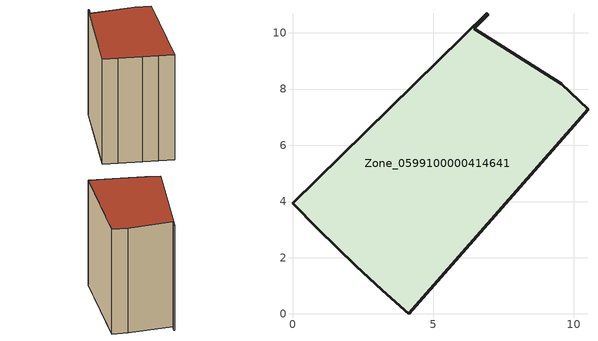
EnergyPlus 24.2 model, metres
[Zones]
Zone_0599100000414641
 floor ground (C_G): 6.46,10.15 9.56,8.19 10.51,7.29 4.13,0 3.19,0.84 2.26,1.71 0.89,3.03 0,3.93 6.9,10.7 6.97,10.64 z0.5
 wall outside (C_F): 9.56,8.19 6.46,10.15 6.97,10.64 6.9,10.7 0,3.93 0.89,3.03 2.26,1.71 3.19,0.84 4.13,0 10.51,7.29 9.56,8.19 z0.5:9.39
 roof outside (C_R): 6.97,10.64 6.9,10.7 0,3.93 0.89,3.03 2.26,1.71 3.19,0.84 4.13,0 10.51,7.29 9.56,8.19 6.46,10.15 z9.39
[BUILDING]
Pand.0599100000414641: North Axis=0; Terrain=City; Loads Convergence Tolerance Value=0.04; Temperature Convergence Tolerance Value=0.4; Solar Distribution=FullExterior; Maximum Number of Warmup Days=25; Minimum Number of Warmup Days=1
[Site:Location]
Rotterdam.The.Hague.AP_ZH_NLD Design_Conditions: Latitude=51.96; Longitude=4.45; Time Zone=1; Elevation=-4.5
[SITE:GROUNDTEMPERATURE:BUILDINGSURFACE]
18, 18, 18, 18, 18, 18, 18, 18, 18, 18, 18, 18
[MATERIAL] Thermal Absorptance=0.9; Solar Absorptance=0.7; Visible Absorptance=0.7
Name | Roughness | Thickness | Conductivity | Density | Specific Heat
G.TI.1992-2005 | MediumSmooth | 0.15 | 0.06 | 540 | 1210
F.TI.1992-2005 | Rough | 0.3 | 0.12 | 1920 | 840
R.TI.1992-2005 | MediumRough | 0.2 | 0.08 | 1500 | 1000
[CONSTRUCTION]
C_G: G.TI.1992-2005
C_F: F.TI.1992-2005
C_R: R.TI.1992-2005
[ZONE]
Zone_0599100000414641: Type=1; Multiplier=1; Ceiling Height=Autocalculate; Volume=Autocalculate; Floor Area=autocalculate; Part of Total Floor Area=Yes
[ZONEINFILTRATION:DESIGNFLOWRATE]
Infil_Zone_0599100000414641: Zone or ZoneList or Space or SpaceList=Zone_0599100000414641; Schedule=AlwaysOn; Design Flow Rate Calculation Method=Flow/Area; Flow Rate per Floor Area=0.0015; Constant Term Coefficient=1; Temperature Term Coefficient=0; Velocity Term Coefficient=0; Velocity Squared Term Coefficient=0
[HVACTEMPLATE:ZONE:IDEALLOADSAIRSYSTEM]
Zone_0599100000414641: Maximum Heating Supply Air Temperature=50; Minimum Cooling Supply Air Temperature=13; Maximum Heating Supply Air Humidity Ratio=0.0156; Minimum Cooling Supply Air Humidity Ratio=0.0077; Heating Limit=NoLimit; Cooling Limit=NoLimit; Dehumidification Control Type=ConstantSensibleHeatRatio; Cooling Sensible Heat Ratio=0.7; Dehumidification Setpoint=60; Humidification Control Type=None; Humidification Setpoint=30; Outdoor Air Method=None; Outdoor Air Flow Rate per Person=0.00944; Outdoor Air Flow Rate per Zone Floor Area=0; Outdoor Air Flow Rate per Zone=0; Demand Controlled Ventilation Type=None; Outdoor Air Economizer Type=NoEconomizer; Heat Recovery Type=None; Sensible Heat Recovery Effectiveness=0.7; Latent Heat Recovery Effectiveness=0.65
[ZONECONTROL:THERMOSTAT]
ThermostatControl_Zone_0599100000414641: Zone or ZoneList=Zone_0599100000414641; Control Type Schedule=DualSetpointControlType; Control 1=Thermostat_Zone_0599100000414641; Temperature Difference Between Cutout And Setpoint=0
[THERMOSTATSETPOINT:DUALSETPOINT]
Thermostat_Zone_0599100000414641: Heating Setpoint Temperature Schedule=HeatingSetpoint_Zone_0599100000414641; Cooling Setpoint Temperature Schedule=CoolingSetpoint_Zone_0599100000414641
[SCHEDULE:COMPACT]
HeatingSetpoint_Zone_0599100000414641: Through: 12/31, For: AllDays, Until: 24:00, 21
CoolingSetpoint_Zone_0599100000414641: Through: 12/31, For: AllDays, Until: 24:00, 24
DualSetpointControlType: Through: 12/31, For: AllDays, Until: 24:00, 4
AlwaysOn: Through: 12/31, For: AllDays, Until: 24:00, 1
